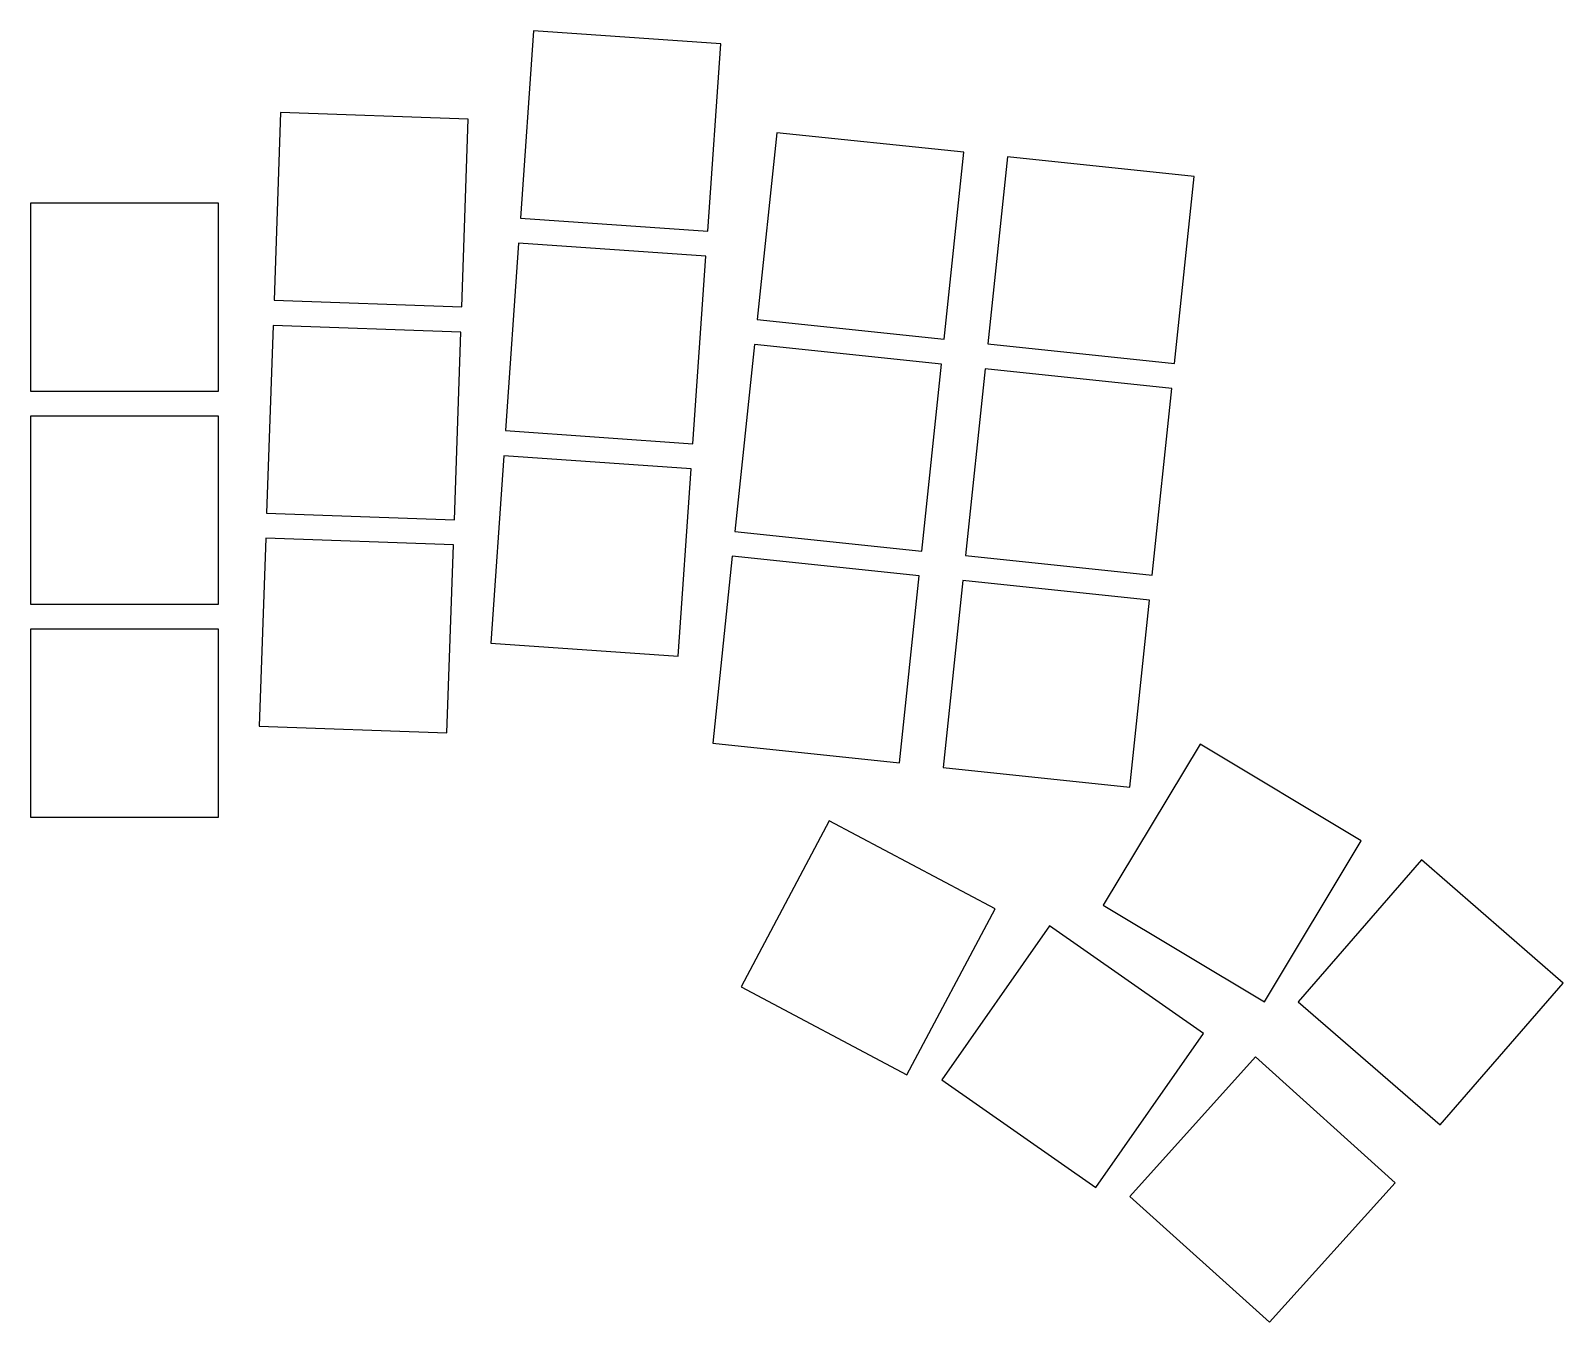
# Model space of a CAD drawing. Header units: millimetres. Extents: x 92 to 215, y -148 to -45.
import ezdxf

# ---------------------------------------------------------------- set-up
doc = ezdxf.new("R2010")
doc.units = ezdxf.units.MM

msp = doc.modelspace()

# ---------------------------------------------------------------- linework, layer by layer
for p, q in [((132.65, -44.73), (131.6, -59.69)), ((147.61, -45.77), (132.65, -44.73)), ((146.56, -60.74), (147.61, -45.77)), ((112.45, -51.26), (111.93, -66.25)), ((127.44, -51.79), (112.45, -51.26)), ((126.92, -66.78), (127.44, -51.79)), ((152.08, -52.87), (150.51, -67.78)), ((167, -54.43), (152.08, -52.87)), ((165.43, -69.35), (167, -54.43)), ((170.48, -54.8), (168.91, -69.72)), ((185.4, -56.37), (170.48, -54.8)), ((183.83, -71.29), (185.4, -56.37)), ((107.5, -58.5), (92.5, -58.5)), ((92.5, -58.5), (92.5, -73.5)), ((107.5, -73.5), (107.5, -58.5)), ((131.6, -59.69), (146.56, -60.74)), ((131.46, -61.69), (130.41, -76.65)), ((146.42, -62.73), (131.46, -61.69)), ((145.38, -77.7), (146.42, -62.73)), ((111.93, -66.25), (126.92, -66.78)), ((111.86, -68.25), (111.34, -83.24)), ((126.85, -68.78), (111.86, -68.25)), ((150.51, -67.78), (165.43, -69.35)), ((126.33, -83.77), (126.85, -68.78)), ((168.91, -69.72), (183.83, -71.29)), ((150.3, -69.77), (148.73, -84.69)), ((165.22, -71.34), (150.3, -69.77)), ((163.65, -86.26), (165.22, -71.34)), ((168.7, -71.71), (167.13, -86.63)), ((183.62, -73.28), (168.7, -71.71)), ((182.05, -88.19), (183.62, -73.28)), ((92.5, -73.5), (107.5, -73.5)), ((107.5, -75.5), (92.5, -75.5)), ((92.5, -75.5), (92.5, -90.5)), ((107.5, -90.5), (107.5, -75.5)), ((130.41, -76.65), (145.38, -77.7)), ((130.27, -78.65), (129.23, -93.61)), ((145.24, -79.69), (130.27, -78.65)), ((144.19, -94.65), (145.24, -79.69)), ((111.34, -83.24), (126.33, -83.77)), ((111.27, -85.24), (110.74, -100.23)), ((126.26, -85.77), (111.27, -85.24)), ((148.73, -84.69), (163.65, -86.26)), ((125.73, -100.76), (126.26, -85.77)), ((148.52, -86.68), (146.96, -101.6)), ((163.44, -88.25), (148.52, -86.68)), ((167.13, -86.63), (182.05, -88.19)), ((161.87, -103.17), (163.44, -88.25)), ((166.92, -88.61), (165.36, -103.53)), ((181.84, -90.18), (166.92, -88.61)), ((92.5, -90.5), (107.5, -90.5)), ((180.27, -105.1), (181.84, -90.18)), ((107.5, -92.5), (92.5, -92.5)), ((92.5, -92.5), (92.5, -107.5)), ((107.5, -107.5), (107.5, -92.5)), ((129.23, -93.61), (144.19, -94.65)), ((110.74, -100.23), (125.73, -100.76)), ((146.96, -101.6), (161.87, -103.17)), ((185.87, -101.67), (178.14, -114.52)), ((198.73, -109.39), (185.87, -101.67)), ((165.36, -103.53), (180.27, -105.1)), ((92.5, -107.5), (107.5, -107.5)), ((156.26, -107.79), (149.22, -121.04)), ((169.5, -114.83), (156.26, -107.79)), ((191, -122.25), (198.73, -109.39)), ((203.55, -110.9), (193.71, -122.23)), ((214.87, -120.75), (203.55, -110.9)), ((162.46, -128.08), (169.5, -114.83)), ((178.14, -114.52), (191, -122.25)), ((173.85, -116.18), (165.25, -128.46)), ((186.14, -124.78), (173.85, -116.18)), ((149.22, -121.04), (162.46, -128.08)), ((205.03, -132.07), (214.87, -120.75)), ((193.71, -122.23), (205.03, -132.07)), ((177.54, -137.07), (186.14, -124.78)), ((190.3, -126.64), (180.26, -137.79)), ((201.44, -136.68), (190.3, -126.64)), ((165.25, -128.46), (177.54, -137.07)), ((191.41, -147.82), (201.44, -136.68)), ((180.26, -137.79), (191.41, -147.82))]:
    msp.add_line(p, q)

doc.saveas('drawing.dxf')
